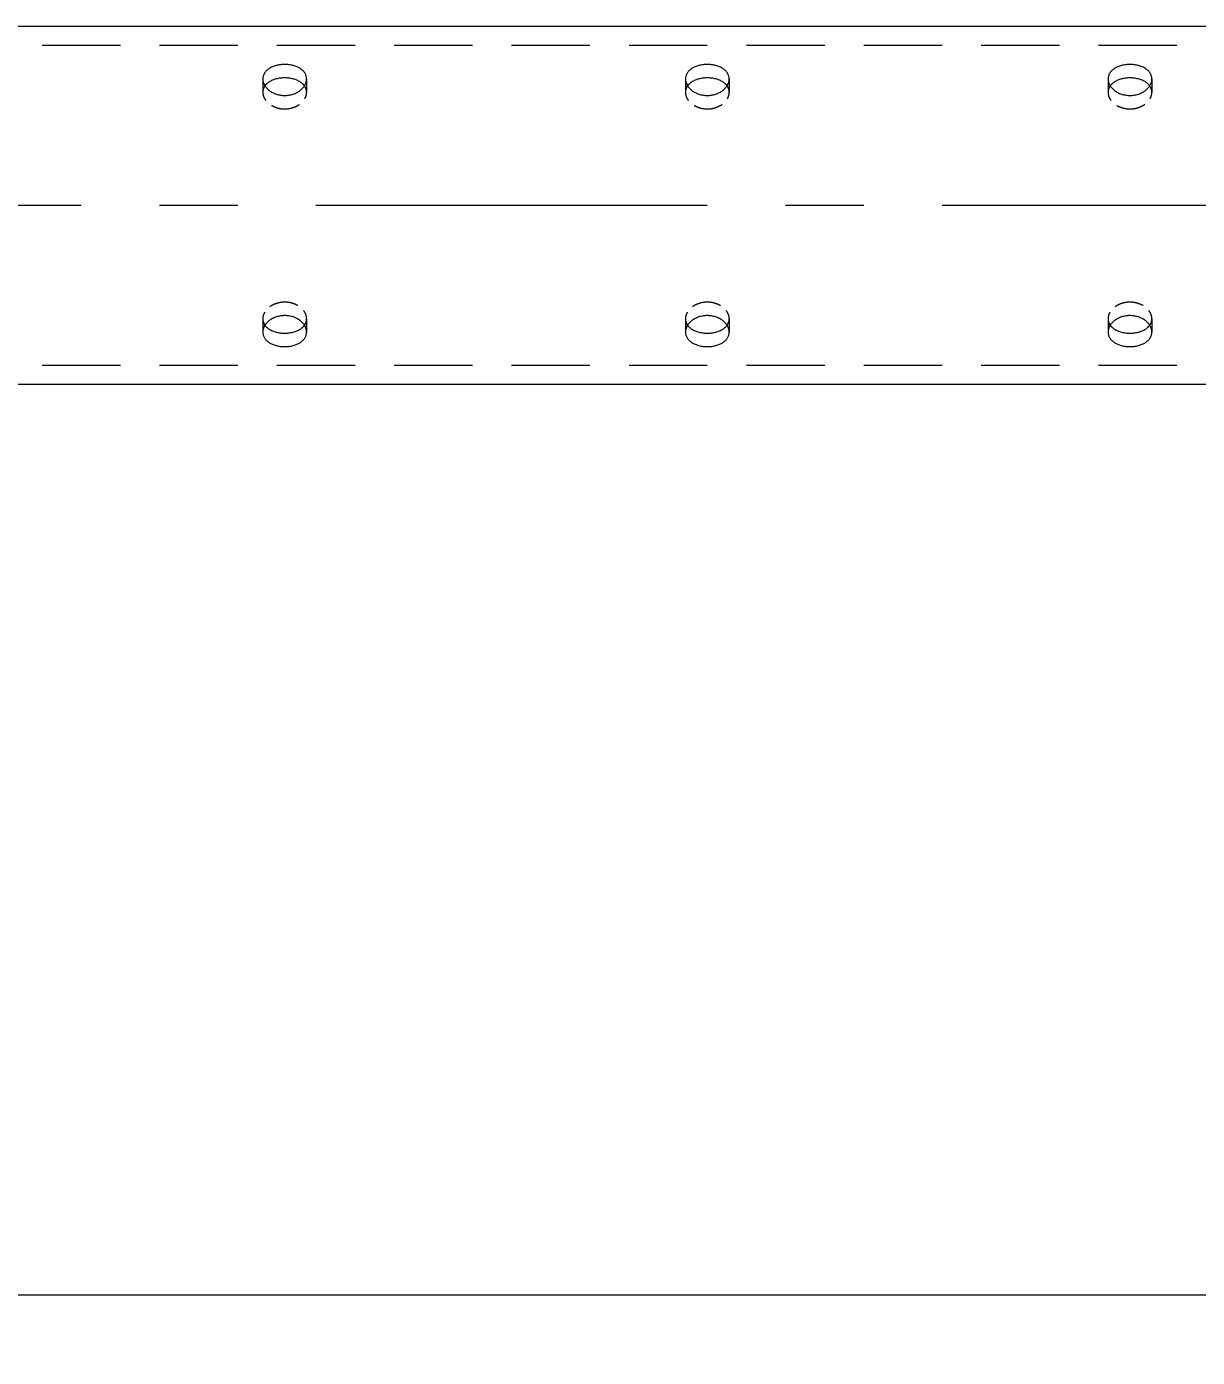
# Model space of a CAD drawing. Header units: millimetres. Extents: x -46397 to 283259, y -8690 to 23983.
# Drawn here: x 168090.4 to 168464.4, y -514.4 to -89.3 of the extents above; entities that cross this region are included whole.
import ezdxf

# ---------------------------------------------------------------- set-up
doc = ezdxf.new("R2010")
doc.units = ezdxf.units.MM
doc.linetypes.add('CENTER', pattern=[2, 1.25, -0.25, 0.25, -0.25])
doc.linetypes.add('HIDDENX2', pattern=[0.75, 0.5, -0.25])
doc.layers.get('Defpoints').update_dxf_attribs({"lineweight": 0})
doc.layers.add('DUONGTAM', color=1, linetype='CENTER', lineweight=0)
doc.layers.add('PHANTOM 2', color=8, linetype='Continuous', lineweight=0)
doc.layers.add('flashshoot', color=7, linetype='Continuous')
doc.styles.add('GHI CHÚ 1', font='isocp_IV25.ttf', dxfattribs={"width": 0.8})
doc.dimstyles.new('1-30SCALE', dxfattribs={"dimtxt": 75, "dimasz": 75, "dimexe": 37.5, "dimexo": 30, "dimgap": 30, "dimtad": 1, "dimtoh": 1, "dimdec": 0, "dimdsep": 46, "dimtxsty": 'GHI CHÚ 1', "dimcen": 0.09, "dimclrd": 256, "dimclre": 256, "dimclrt": 2, "dimadec": 0, "dimazin": 0, "dimtfac": 1, "dimtdec": 0, "dimtofl": 0, "dimtmove": 0, "dimatfit": 3, "dimfxl": 1, "dimlwd": 0, "dimlwe": 0, "dimarcsym": 0})

# ---------------------------------------------------------------- blocks, each defined once
blk = doc.blocks.new('A$C709efb1f')
at = {"color": 150, "linetype": 'Continuous', "lineweight": 0, "ltscale": 10}
for p, q in [((195.98, 1125), (195.98, -3000)), ((310.28, 1125), (310.28, -3000))]:
    blk.add_line(p, q, dxfattribs=at)
at = {"color": 1, "linetype": 'HIDDENX2', "lineweight": 0, "ltscale": 50}
for p, q in [((202, 1125), (202, -3000)), ((304.26, 1125), (304.26, -3000))]:
    blk.add_line(p, q, dxfattribs=at)
at = {"color": 1, "linetype": 'HIDDENX2', "lineweight": 0, "ltscale": 10}
for p, q in [((212.72, 667), (216.98, 667)), ((289.29, 667), (293.54, 667)), ((212.72, 653), (216.98, 653)), ((289.29, 653), (293.54, 653)), ((212.72, 532), (216.98, 532)), ((289.29, 532), (293.54, 532)), ((212.72, 518), (216.98, 518)), ((289.29, 518), (293.54, 518)), ((212.72, 397), (216.98, 397)), ((289.29, 397), (293.54, 397)), ((212.72, 383), (216.98, 383)), ((289.29, 383), (293.54, 383))]:
    blk.add_line(p, q, dxfattribs=at)
at = {"color": 150, "linetype": 'Continuous', "lineweight": 0, "ltscale": 10}
for points, knots in [([(217.97, 660), (217.97, 659.56), (217.94, 659.11), (217.8, 658.2), (217.69, 657.75), (217.41, 656.89), (217.24, 656.48), (216.84, 655.71), (216.61, 655.36), (216.13, 654.74), (215.87, 654.45), (215.29, 653.93), (214.98, 653.71), (214.34, 653.35), (214.01, 653.22), (213.36, 653.04), (213.03, 653), (212.41, 653), (212.09, 653.04), (211.47, 653.22), (211.16, 653.35), (210.58, 653.71), (210.3, 653.93), (209.8, 654.45), (209.57, 654.74), (209.17, 655.36), (208.99, 655.71), (208.66, 656.48), (208.52, 656.89), (208.3, 657.75), (208.21, 658.2), (208.1, 659.11), (208.07, 659.56), (208.07, 660.44), (208.1, 660.89), (208.21, 661.8), (208.3, 662.25), (208.52, 663.11), (208.66, 663.52), (208.99, 664.29), (209.17, 664.64), (209.57, 665.26), (209.8, 665.55), (210.3, 666.07), (210.58, 666.29), (211.16, 666.65), (211.47, 666.78), (212.09, 666.96), (212.41, 667), (213.03, 667), (213.36, 666.96), (214.01, 666.78), (214.34, 666.65), (214.98, 666.29), (215.29, 666.07), (215.87, 665.55), (216.13, 665.26), (216.61, 664.64), (216.84, 664.29), (217.24, 663.52), (217.41, 663.11), (217.69, 662.25), (217.8, 661.8), (217.94, 660.89), (217.97, 660.44), (217.97, 660)], [0, 0, 0, 0, 1.319832, 1.319832, 2.639664, 2.639664, 3.959497, 3.959497, 5.279329, 5.279329, 6.599151, 6.599151, 7.918973, 7.918973, 9.238795, 9.238795, 10.558617, 10.558617, 11.878439, 11.878439, 13.198261, 13.198261, 14.518084, 14.518084, 15.837906, 15.837906, 17.157738, 17.157738, 18.47757, 18.47757, 19.797402, 19.797402, 21.117235, 21.117235, 22.437067, 22.437067, 23.756899, 23.756899, 25.076731, 25.076731, 26.396564, 26.396564, 27.716386, 27.716386, 29.036208, 29.036208, 30.35603, 30.35603, 31.675852, 31.675852, 32.995674, 32.995674, 34.315496, 34.315496, 35.635318, 35.635318, 36.95514, 36.95514, 38.274973, 38.274973, 39.594805, 39.594805, 40.914637, 40.914637, 42.234469, 42.234469, 42.234469, 42.234469]), ([(214.91, 666.32), (214.7, 666.17), (214.5, 666), (214.07, 665.55), (213.84, 665.26), (213.45, 664.64), (213.26, 664.29), (212.94, 663.52), (212.81, 663.11), (212.58, 662.25), (212.5, 661.8), (212.39, 660.89), (212.37, 660.44), (212.37, 659.56), (212.39, 659.11), (212.5, 658.2), (212.58, 657.75), (212.81, 656.89), (212.94, 656.48), (213.26, 655.71), (213.45, 655.36), (213.84, 654.74), (214.07, 654.45), (214.5, 654), (214.7, 653.83), (214.91, 653.68)], [13.547032, 13.547032, 13.547032, 13.547032, 14.522015, 14.522015, 15.842193, 15.842193, 17.162386, 17.162386, 18.48258, 18.48258, 19.802773, 19.802773, 21.122966, 21.122966, 22.44316, 22.44316, 23.763353, 23.763353, 25.083546, 25.083546, 26.40374, 26.40374, 27.723917, 27.723917, 28.6989, 28.6989, 28.6989, 28.6989]), ([(288.29, 660), (288.29, 660.44), (288.32, 660.89), (288.46, 661.8), (288.57, 662.25), (288.85, 663.11), (289.03, 663.52), (289.43, 664.29), (289.65, 664.64), (290.13, 665.26), (290.4, 665.55), (290.97, 666.07), (291.28, 666.29), (291.92, 666.65), (292.25, 666.78), (292.91, 666.96), (293.23, 667), (293.85, 667), (294.17, 666.96), (294.8, 666.78), (295.1, 666.65), (295.68, 666.29), (295.96, 666.07), (296.46, 665.55), (296.69, 665.26), (297.09, 664.64), (297.28, 664.29), (297.6, 663.52), (297.74, 663.11), (297.97, 662.25), (298.05, 661.8), (298.16, 660.89), (298.19, 660.44), (298.19, 659.56), (298.16, 659.11), (298.05, 658.2), (297.97, 657.75), (297.74, 656.89), (297.6, 656.48), (297.28, 655.71), (297.09, 655.36), (296.69, 654.74), (296.46, 654.45), (295.96, 653.93), (295.68, 653.71), (295.1, 653.35), (294.8, 653.22), (294.17, 653.04), (293.85, 653), (293.23, 653), (292.91, 653.04), (292.25, 653.22), (291.92, 653.35), (291.28, 653.71), (290.97, 653.93), (290.4, 654.45), (290.13, 654.74), (289.65, 655.36), (289.43, 655.71), (289.03, 656.48), (288.85, 656.89), (288.57, 657.75), (288.46, 658.2), (288.32, 659.11), (288.29, 659.56), (288.29, 660)], [0, 0, 0, 0, 1.319832, 1.319832, 2.639664, 2.639664, 3.959497, 3.959497, 5.279329, 5.279329, 6.599151, 6.599151, 7.918973, 7.918973, 9.238795, 9.238795, 10.558617, 10.558617, 11.878439, 11.878439, 13.198261, 13.198261, 14.518084, 14.518084, 15.837906, 15.837906, 17.157738, 17.157738, 18.47757, 18.47757, 19.797402, 19.797402, 21.117235, 21.117235, 22.437067, 22.437067, 23.756899, 23.756899, 25.076731, 25.076731, 26.396564, 26.396564, 27.716386, 27.716386, 29.036208, 29.036208, 30.35603, 30.35603, 31.675852, 31.675852, 32.995674, 32.995674, 34.315496, 34.315496, 35.635318, 35.635318, 36.95514, 36.95514, 38.274973, 38.274973, 39.594805, 39.594805, 40.914637, 40.914637, 42.234469, 42.234469, 42.234469, 42.234469]), ([(291.35, 653.68), (291.56, 653.83), (291.76, 654), (292.19, 654.45), (292.42, 654.74), (292.81, 655.36), (293, 655.71), (293.32, 656.48), (293.46, 656.89), (293.68, 657.75), (293.76, 658.2), (293.87, 659.11), (293.9, 659.56), (293.9, 660.44), (293.87, 660.89), (293.76, 661.8), (293.68, 662.25), (293.46, 663.11), (293.32, 663.52), (293, 664.29), (292.81, 664.64), (292.42, 665.26), (292.19, 665.55), (291.76, 666), (291.56, 666.17), (291.35, 666.32)], [13.547032, 13.547032, 13.547032, 13.547032, 14.522015, 14.522015, 15.842193, 15.842193, 17.162386, 17.162386, 18.48258, 18.48258, 19.802773, 19.802773, 21.122966, 21.122966, 22.44316, 22.44316, 23.763353, 23.763353, 25.083546, 25.083546, 26.40374, 26.40374, 27.723917, 27.723917, 28.6989, 28.6989, 28.6989, 28.6989]), ([(217.97, 525), (217.97, 524.56), (217.94, 524.11), (217.8, 523.2), (217.69, 522.75), (217.41, 521.89), (217.24, 521.48), (216.84, 520.71), (216.61, 520.36), (216.13, 519.74), (215.87, 519.45), (215.29, 518.93), (214.98, 518.71), (214.34, 518.35), (214.01, 518.22), (213.36, 518.04), (213.03, 518), (212.41, 518), (212.09, 518.04), (211.47, 518.22), (211.16, 518.35), (210.58, 518.71), (210.3, 518.93), (209.8, 519.45), (209.57, 519.74), (209.17, 520.36), (208.99, 520.71), (208.66, 521.48), (208.52, 521.89), (208.3, 522.75), (208.21, 523.2), (208.1, 524.11), (208.07, 524.56), (208.07, 525.44), (208.1, 525.89), (208.21, 526.8), (208.3, 527.25), (208.52, 528.11), (208.66, 528.52), (208.99, 529.29), (209.17, 529.64), (209.57, 530.26), (209.8, 530.55), (210.3, 531.07), (210.58, 531.29), (211.16, 531.65), (211.47, 531.78), (212.09, 531.96), (212.41, 532), (213.03, 532), (213.36, 531.96), (214.01, 531.78), (214.34, 531.65), (214.98, 531.29), (215.29, 531.07), (215.87, 530.55), (216.13, 530.26), (216.61, 529.64), (216.84, 529.29), (217.24, 528.52), (217.41, 528.11), (217.69, 527.25), (217.8, 526.8), (217.94, 525.89), (217.97, 525.44), (217.97, 525)], [0, 0, 0, 0, 1.319832, 1.319832, 2.639664, 2.639664, 3.959497, 3.959497, 5.279329, 5.279329, 6.599151, 6.599151, 7.918973, 7.918973, 9.238795, 9.238795, 10.558617, 10.558617, 11.878439, 11.878439, 13.198261, 13.198261, 14.518084, 14.518084, 15.837906, 15.837906, 17.157738, 17.157738, 18.47757, 18.47757, 19.797402, 19.797402, 21.117235, 21.117235, 22.437067, 22.437067, 23.756899, 23.756899, 25.076731, 25.076731, 26.396564, 26.396564, 27.716386, 27.716386, 29.036208, 29.036208, 30.35603, 30.35603, 31.675852, 31.675852, 32.995674, 32.995674, 34.315496, 34.315496, 35.635318, 35.635318, 36.95514, 36.95514, 38.274973, 38.274973, 39.594805, 39.594805, 40.914637, 40.914637, 42.234469, 42.234469, 42.234469, 42.234469]), ([(288.29, 525), (288.29, 525.44), (288.32, 525.89), (288.46, 526.8), (288.57, 527.25), (288.85, 528.11), (289.03, 528.52), (289.43, 529.29), (289.65, 529.64), (290.13, 530.26), (290.4, 530.55), (290.97, 531.07), (291.28, 531.29), (291.92, 531.65), (292.25, 531.78), (292.91, 531.96), (293.23, 532), (293.85, 532), (294.17, 531.96), (294.8, 531.78), (295.1, 531.65), (295.68, 531.29), (295.96, 531.07), (296.46, 530.55), (296.69, 530.26), (297.09, 529.64), (297.28, 529.29), (297.6, 528.52), (297.74, 528.11), (297.97, 527.25), (298.05, 526.8), (298.16, 525.89), (298.19, 525.44), (298.19, 524.56), (298.16, 524.11), (298.05, 523.2), (297.97, 522.75), (297.74, 521.89), (297.6, 521.48), (297.28, 520.71), (297.09, 520.36), (296.69, 519.74), (296.46, 519.45), (295.96, 518.93), (295.68, 518.71), (295.1, 518.35), (294.8, 518.22), (294.17, 518.04), (293.85, 518), (293.23, 518), (292.91, 518.04), (292.25, 518.22), (291.92, 518.35), (291.28, 518.71), (290.97, 518.93), (290.4, 519.45), (290.13, 519.74), (289.65, 520.36), (289.43, 520.71), (289.03, 521.48), (288.85, 521.89), (288.57, 522.75), (288.46, 523.2), (288.32, 524.11), (288.29, 524.56), (288.29, 525)], [0, 0, 0, 0, 1.319832, 1.319832, 2.639664, 2.639664, 3.959497, 3.959497, 5.279329, 5.279329, 6.599151, 6.599151, 7.918973, 7.918973, 9.238795, 9.238795, 10.558617, 10.558617, 11.878439, 11.878439, 13.198261, 13.198261, 14.518084, 14.518084, 15.837906, 15.837906, 17.157738, 17.157738, 18.47757, 18.47757, 19.797402, 19.797402, 21.117235, 21.117235, 22.437067, 22.437067, 23.756899, 23.756899, 25.076731, 25.076731, 26.396564, 26.396564, 27.716386, 27.716386, 29.036208, 29.036208, 30.35603, 30.35603, 31.675852, 31.675852, 32.995674, 32.995674, 34.315496, 34.315496, 35.635318, 35.635318, 36.95514, 36.95514, 38.274973, 38.274973, 39.594805, 39.594805, 40.914637, 40.914637, 42.234469, 42.234469, 42.234469, 42.234469]), ([(214.91, 531.32), (214.7, 531.17), (214.5, 531), (214.07, 530.55), (213.84, 530.26), (213.45, 529.64), (213.26, 529.29), (212.94, 528.52), (212.81, 528.11), (212.58, 527.25), (212.5, 526.8), (212.39, 525.89), (212.37, 525.44), (212.37, 524.56), (212.39, 524.11), (212.5, 523.2), (212.58, 522.75), (212.81, 521.89), (212.94, 521.48), (213.26, 520.71), (213.45, 520.36), (213.84, 519.74), (214.07, 519.45), (214.5, 519), (214.7, 518.83), (214.91, 518.68)], [13.547032, 13.547032, 13.547032, 13.547032, 14.522015, 14.522015, 15.842193, 15.842193, 17.162386, 17.162386, 18.48258, 18.48258, 19.802773, 19.802773, 21.122966, 21.122966, 22.44316, 22.44316, 23.763353, 23.763353, 25.083546, 25.083546, 26.40374, 26.40374, 27.723917, 27.723917, 28.6989, 28.6989, 28.6989, 28.6989]), ([(291.35, 518.68), (291.56, 518.83), (291.76, 519), (292.19, 519.45), (292.42, 519.74), (292.81, 520.36), (293, 520.71), (293.32, 521.48), (293.46, 521.89), (293.68, 522.75), (293.76, 523.2), (293.87, 524.11), (293.9, 524.56), (293.9, 525.44), (293.87, 525.89), (293.76, 526.8), (293.68, 527.25), (293.46, 528.11), (293.32, 528.52), (293, 529.29), (292.81, 529.64), (292.42, 530.26), (292.19, 530.55), (291.76, 531), (291.56, 531.17), (291.35, 531.32)], [13.547032, 13.547032, 13.547032, 13.547032, 14.522015, 14.522015, 15.842193, 15.842193, 17.162386, 17.162386, 18.48258, 18.48258, 19.802773, 19.802773, 21.122966, 21.122966, 22.44316, 22.44316, 23.763353, 23.763353, 25.083546, 25.083546, 26.40374, 26.40374, 27.723917, 27.723917, 28.6989, 28.6989, 28.6989, 28.6989]), ([(217.97, 390), (217.97, 389.56), (217.94, 389.11), (217.8, 388.2), (217.69, 387.75), (217.41, 386.89), (217.24, 386.48), (216.84, 385.71), (216.61, 385.36), (216.13, 384.74), (215.87, 384.45), (215.29, 383.93), (214.98, 383.71), (214.34, 383.35), (214.01, 383.22), (213.36, 383.04), (213.03, 383), (212.41, 383), (212.09, 383.04), (211.47, 383.22), (211.16, 383.35), (210.58, 383.71), (210.3, 383.93), (209.8, 384.45), (209.57, 384.74), (209.17, 385.36), (208.99, 385.71), (208.66, 386.48), (208.52, 386.89), (208.3, 387.75), (208.21, 388.2), (208.1, 389.11), (208.07, 389.56), (208.07, 390.44), (208.1, 390.89), (208.21, 391.8), (208.3, 392.25), (208.52, 393.11), (208.66, 393.52), (208.99, 394.29), (209.17, 394.64), (209.57, 395.26), (209.8, 395.55), (210.3, 396.07), (210.58, 396.29), (211.16, 396.65), (211.47, 396.78), (212.09, 396.96), (212.41, 397), (213.03, 397), (213.36, 396.96), (214.01, 396.78), (214.34, 396.65), (214.98, 396.29), (215.29, 396.07), (215.87, 395.55), (216.13, 395.26), (216.61, 394.64), (216.84, 394.29), (217.24, 393.52), (217.41, 393.11), (217.69, 392.25), (217.8, 391.8), (217.94, 390.89), (217.97, 390.44), (217.97, 390)], [0, 0, 0, 0, 1.319832, 1.319832, 2.639664, 2.639664, 3.959497, 3.959497, 5.279329, 5.279329, 6.599151, 6.599151, 7.918973, 7.918973, 9.238795, 9.238795, 10.558617, 10.558617, 11.878439, 11.878439, 13.198261, 13.198261, 14.518084, 14.518084, 15.837906, 15.837906, 17.157738, 17.157738, 18.47757, 18.47757, 19.797402, 19.797402, 21.117235, 21.117235, 22.437067, 22.437067, 23.756899, 23.756899, 25.076731, 25.076731, 26.396564, 26.396564, 27.716386, 27.716386, 29.036208, 29.036208, 30.35603, 30.35603, 31.675852, 31.675852, 32.995674, 32.995674, 34.315496, 34.315496, 35.635318, 35.635318, 36.95514, 36.95514, 38.274973, 38.274973, 39.594805, 39.594805, 40.914637, 40.914637, 42.234469, 42.234469, 42.234469, 42.234469]), ([(214.91, 396.32), (214.7, 396.17), (214.5, 396), (214.07, 395.55), (213.84, 395.26), (213.45, 394.64), (213.26, 394.29), (212.94, 393.52), (212.81, 393.11), (212.58, 392.25), (212.5, 391.8), (212.39, 390.89), (212.37, 390.44), (212.37, 389.56), (212.39, 389.11), (212.5, 388.2), (212.58, 387.75), (212.81, 386.89), (212.94, 386.48), (213.26, 385.71), (213.45, 385.36), (213.84, 384.74), (214.07, 384.45), (214.5, 384), (214.7, 383.83), (214.91, 383.68)], [13.547032, 13.547032, 13.547032, 13.547032, 14.522015, 14.522015, 15.842193, 15.842193, 17.162386, 17.162386, 18.48258, 18.48258, 19.802773, 19.802773, 21.122966, 21.122966, 22.44316, 22.44316, 23.763353, 23.763353, 25.083546, 25.083546, 26.40374, 26.40374, 27.723917, 27.723917, 28.6989, 28.6989, 28.6989, 28.6989]), ([(288.29, 390), (288.29, 390.44), (288.32, 390.89), (288.46, 391.8), (288.57, 392.25), (288.85, 393.11), (289.03, 393.52), (289.43, 394.29), (289.65, 394.64), (290.13, 395.26), (290.4, 395.55), (290.97, 396.07), (291.28, 396.29), (291.92, 396.65), (292.25, 396.78), (292.91, 396.96), (293.23, 397), (293.85, 397), (294.17, 396.96), (294.8, 396.78), (295.1, 396.65), (295.68, 396.29), (295.96, 396.07), (296.46, 395.55), (296.69, 395.26), (297.09, 394.64), (297.28, 394.29), (297.6, 393.52), (297.74, 393.11), (297.97, 392.25), (298.05, 391.8), (298.16, 390.89), (298.19, 390.44), (298.19, 389.56), (298.16, 389.11), (298.05, 388.2), (297.97, 387.75), (297.74, 386.89), (297.6, 386.48), (297.28, 385.71), (297.09, 385.36), (296.69, 384.74), (296.46, 384.45), (295.96, 383.93), (295.68, 383.71), (295.1, 383.35), (294.8, 383.22), (294.17, 383.04), (293.85, 383), (293.23, 383), (292.91, 383.04), (292.25, 383.22), (291.92, 383.35), (291.28, 383.71), (290.97, 383.93), (290.4, 384.45), (290.13, 384.74), (289.65, 385.36), (289.43, 385.71), (289.03, 386.48), (288.85, 386.89), (288.57, 387.75), (288.46, 388.2), (288.32, 389.11), (288.29, 389.56), (288.29, 390)], [0, 0, 0, 0, 1.319832, 1.319832, 2.639664, 2.639664, 3.959497, 3.959497, 5.279329, 5.279329, 6.599151, 6.599151, 7.918973, 7.918973, 9.238795, 9.238795, 10.558617, 10.558617, 11.878439, 11.878439, 13.198261, 13.198261, 14.518084, 14.518084, 15.837906, 15.837906, 17.157738, 17.157738, 18.47757, 18.47757, 19.797402, 19.797402, 21.117235, 21.117235, 22.437067, 22.437067, 23.756899, 23.756899, 25.076731, 25.076731, 26.396564, 26.396564, 27.716386, 27.716386, 29.036208, 29.036208, 30.35603, 30.35603, 31.675852, 31.675852, 32.995674, 32.995674, 34.315496, 34.315496, 35.635318, 35.635318, 36.95514, 36.95514, 38.274973, 38.274973, 39.594805, 39.594805, 40.914637, 40.914637, 42.234469, 42.234469, 42.234469, 42.234469]), ([(291.35, 383.68), (291.56, 383.83), (291.76, 384), (292.19, 384.45), (292.42, 384.74), (292.81, 385.36), (293, 385.71), (293.32, 386.48), (293.46, 386.89), (293.68, 387.75), (293.76, 388.2), (293.87, 389.11), (293.9, 389.56), (293.9, 390.44), (293.87, 390.89), (293.76, 391.8), (293.68, 392.25), (293.46, 393.11), (293.32, 393.52), (293, 394.29), (292.81, 394.64), (292.42, 395.26), (292.19, 395.55), (291.76, 396), (291.56, 396.17), (291.35, 396.32)], [13.547032, 13.547032, 13.547032, 13.547032, 14.522015, 14.522015, 15.842193, 15.842193, 17.162386, 17.162386, 18.48258, 18.48258, 19.802773, 19.802773, 21.122966, 21.122966, 22.44316, 22.44316, 23.763353, 23.763353, 25.083546, 25.083546, 26.40374, 26.40374, 27.723917, 27.723917, 28.6989, 28.6989, 28.6989, 28.6989])]:
    blk.add_open_spline(points, degree=3, knots=knots, dxfattribs=at)
at = {"color": 1, "linetype": 'HIDDENX2', "lineweight": 0, "ltscale": 10}
for points, knots in [([(222.27, 660), (222.27, 660.44), (222.23, 660.89), (222.09, 661.8), (221.98, 662.25), (221.7, 663.11), (221.52, 663.52), (221.12, 664.29), (220.89, 664.64), (220.41, 665.26), (220.14, 665.55), (219.55, 666.07), (219.24, 666.29), (218.6, 666.65), (218.27, 666.78), (217.61, 666.96), (217.29, 667), (216.67, 667), (216.35, 666.96), (215.73, 666.78), (215.42, 666.65), (215.06, 666.42), (214.98, 666.37), (214.91, 666.32)], [0, 0, 0, 0, 1.320193, 1.320193, 2.640387, 2.640387, 3.96058, 3.96058, 5.280773, 5.280773, 6.600951, 6.600951, 7.921128, 7.921128, 9.241306, 9.241306, 10.561483, 10.561483, 11.881661, 11.881661, 13.201838, 13.201838, 13.547032, 13.547032, 13.547032, 13.547032]), ([(291.35, 666.32), (291.28, 666.37), (291.21, 666.42), (290.84, 666.65), (290.54, 666.78), (289.91, 666.96), (289.6, 667), (288.97, 667), (288.65, 666.96), (287.99, 666.78), (287.66, 666.65), (287.02, 666.29), (286.71, 666.07), (286.13, 665.55), (285.86, 665.26), (285.38, 664.64), (285.15, 664.29), (284.74, 663.52), (284.57, 663.11), (284.28, 662.25), (284.17, 661.8), (284.03, 660.89), (284, 660.44), (284, 660)], [28.6989, 28.6989, 28.6989, 28.6989, 29.044094, 29.044094, 30.364272, 30.364272, 31.684449, 31.684449, 33.004627, 33.004627, 34.324804, 34.324804, 35.644982, 35.644982, 36.965159, 36.965159, 38.285352, 38.285352, 39.605546, 39.605546, 40.925739, 40.925739, 42.245932, 42.245932, 42.245932, 42.245932]), ([(214.91, 653.68), (214.98, 653.63), (215.06, 653.58), (215.42, 653.35), (215.73, 653.22), (216.35, 653.04), (216.67, 653), (217.29, 653), (217.61, 653.04), (218.27, 653.22), (218.6, 653.35), (219.24, 653.71), (219.55, 653.93), (220.14, 654.45), (220.41, 654.74), (220.89, 655.36), (221.12, 655.71), (221.52, 656.48), (221.7, 656.89), (221.98, 657.75), (222.09, 658.2), (222.23, 659.11), (222.27, 659.56), (222.27, 660)], [28.6989, 28.6989, 28.6989, 28.6989, 29.044094, 29.044094, 30.364272, 30.364272, 31.684449, 31.684449, 33.004627, 33.004627, 34.324804, 34.324804, 35.644982, 35.644982, 36.965159, 36.965159, 38.285352, 38.285352, 39.605546, 39.605546, 40.925739, 40.925739, 42.245932, 42.245932, 42.245932, 42.245932]), ([(284, 660), (284, 659.56), (284.03, 659.11), (284.17, 658.2), (284.28, 657.75), (284.57, 656.89), (284.74, 656.48), (285.15, 655.71), (285.38, 655.36), (285.86, 654.74), (286.13, 654.45), (286.71, 653.93), (287.02, 653.71), (287.66, 653.35), (287.99, 653.22), (288.65, 653.04), (288.97, 653), (289.6, 653), (289.91, 653.04), (290.54, 653.22), (290.84, 653.35), (291.21, 653.58), (291.28, 653.63), (291.35, 653.68)], [0, 0, 0, 0, 1.320193, 1.320193, 2.640387, 2.640387, 3.96058, 3.96058, 5.280773, 5.280773, 6.600951, 6.600951, 7.921128, 7.921128, 9.241306, 9.241306, 10.561483, 10.561483, 11.881661, 11.881661, 13.201838, 13.201838, 13.547032, 13.547032, 13.547032, 13.547032]), ([(222.27, 525), (222.27, 525.44), (222.23, 525.89), (222.09, 526.8), (221.98, 527.25), (221.7, 528.11), (221.52, 528.52), (221.12, 529.29), (220.89, 529.64), (220.41, 530.26), (220.14, 530.55), (219.55, 531.07), (219.24, 531.29), (218.6, 531.65), (218.27, 531.78), (217.61, 531.96), (217.29, 532), (216.67, 532), (216.35, 531.96), (215.73, 531.78), (215.42, 531.65), (215.06, 531.42), (214.98, 531.37), (214.91, 531.32)], [0, 0, 0, 0, 1.320193, 1.320193, 2.640387, 2.640387, 3.96058, 3.96058, 5.280773, 5.280773, 6.600951, 6.600951, 7.921128, 7.921128, 9.241306, 9.241306, 10.561483, 10.561483, 11.881661, 11.881661, 13.201838, 13.201838, 13.547032, 13.547032, 13.547032, 13.547032]), ([(291.35, 531.32), (291.28, 531.37), (291.21, 531.42), (290.84, 531.65), (290.54, 531.78), (289.91, 531.96), (289.6, 532), (288.97, 532), (288.65, 531.96), (287.99, 531.78), (287.66, 531.65), (287.02, 531.29), (286.71, 531.07), (286.13, 530.55), (285.86, 530.26), (285.38, 529.64), (285.15, 529.29), (284.74, 528.52), (284.57, 528.11), (284.28, 527.25), (284.17, 526.8), (284.03, 525.89), (284, 525.44), (284, 525)], [28.6989, 28.6989, 28.6989, 28.6989, 29.044094, 29.044094, 30.364272, 30.364272, 31.684449, 31.684449, 33.004627, 33.004627, 34.324804, 34.324804, 35.644982, 35.644982, 36.965159, 36.965159, 38.285352, 38.285352, 39.605546, 39.605546, 40.925739, 40.925739, 42.245932, 42.245932, 42.245932, 42.245932]), ([(214.91, 518.68), (214.98, 518.63), (215.06, 518.58), (215.42, 518.35), (215.73, 518.22), (216.35, 518.04), (216.67, 518), (217.29, 518), (217.61, 518.04), (218.27, 518.22), (218.6, 518.35), (219.24, 518.71), (219.55, 518.93), (220.14, 519.45), (220.41, 519.74), (220.89, 520.36), (221.12, 520.71), (221.52, 521.48), (221.7, 521.89), (221.98, 522.75), (222.09, 523.2), (222.23, 524.11), (222.27, 524.56), (222.27, 525)], [28.6989, 28.6989, 28.6989, 28.6989, 29.044094, 29.044094, 30.364272, 30.364272, 31.684449, 31.684449, 33.004627, 33.004627, 34.324804, 34.324804, 35.644982, 35.644982, 36.965159, 36.965159, 38.285352, 38.285352, 39.605546, 39.605546, 40.925739, 40.925739, 42.245932, 42.245932, 42.245932, 42.245932]), ([(284, 525), (284, 524.56), (284.03, 524.11), (284.17, 523.2), (284.28, 522.75), (284.57, 521.89), (284.74, 521.48), (285.15, 520.71), (285.38, 520.36), (285.86, 519.74), (286.13, 519.45), (286.71, 518.93), (287.02, 518.71), (287.66, 518.35), (287.99, 518.22), (288.65, 518.04), (288.97, 518), (289.6, 518), (289.91, 518.04), (290.54, 518.22), (290.84, 518.35), (291.21, 518.58), (291.28, 518.63), (291.35, 518.68)], [0, 0, 0, 0, 1.320193, 1.320193, 2.640387, 2.640387, 3.96058, 3.96058, 5.280773, 5.280773, 6.600951, 6.600951, 7.921128, 7.921128, 9.241306, 9.241306, 10.561483, 10.561483, 11.881661, 11.881661, 13.201838, 13.201838, 13.547032, 13.547032, 13.547032, 13.547032]), ([(222.27, 390), (222.27, 390.44), (222.23, 390.89), (222.09, 391.8), (221.98, 392.25), (221.7, 393.11), (221.52, 393.52), (221.12, 394.29), (220.89, 394.64), (220.41, 395.26), (220.14, 395.55), (219.55, 396.07), (219.24, 396.29), (218.6, 396.65), (218.27, 396.78), (217.61, 396.96), (217.29, 397), (216.67, 397), (216.35, 396.96), (215.73, 396.78), (215.42, 396.65), (215.06, 396.42), (214.98, 396.37), (214.91, 396.32)], [0, 0, 0, 0, 1.320193, 1.320193, 2.640387, 2.640387, 3.96058, 3.96058, 5.280773, 5.280773, 6.600951, 6.600951, 7.921128, 7.921128, 9.241306, 9.241306, 10.561483, 10.561483, 11.881661, 11.881661, 13.201838, 13.201838, 13.547032, 13.547032, 13.547032, 13.547032]), ([(291.35, 396.32), (291.28, 396.37), (291.21, 396.42), (290.84, 396.65), (290.54, 396.78), (289.91, 396.96), (289.6, 397), (288.97, 397), (288.65, 396.96), (287.99, 396.78), (287.66, 396.65), (287.02, 396.29), (286.71, 396.07), (286.13, 395.55), (285.86, 395.26), (285.38, 394.64), (285.15, 394.29), (284.74, 393.52), (284.57, 393.11), (284.28, 392.25), (284.17, 391.8), (284.03, 390.89), (284, 390.44), (284, 390)], [28.6989, 28.6989, 28.6989, 28.6989, 29.044094, 29.044094, 30.364272, 30.364272, 31.684449, 31.684449, 33.004627, 33.004627, 34.324804, 34.324804, 35.644982, 35.644982, 36.965159, 36.965159, 38.285352, 38.285352, 39.605546, 39.605546, 40.925739, 40.925739, 42.245932, 42.245932, 42.245932, 42.245932]), ([(214.91, 383.68), (214.98, 383.63), (215.06, 383.58), (215.42, 383.35), (215.73, 383.22), (216.35, 383.04), (216.67, 383), (217.29, 383), (217.61, 383.04), (218.27, 383.22), (218.6, 383.35), (219.24, 383.71), (219.55, 383.93), (220.14, 384.45), (220.41, 384.74), (220.89, 385.36), (221.12, 385.71), (221.52, 386.48), (221.7, 386.89), (221.98, 387.75), (222.09, 388.2), (222.23, 389.11), (222.27, 389.56), (222.27, 390)], [28.6989, 28.6989, 28.6989, 28.6989, 29.044094, 29.044094, 30.364272, 30.364272, 31.684449, 31.684449, 33.004627, 33.004627, 34.324804, 34.324804, 35.644982, 35.644982, 36.965159, 36.965159, 38.285352, 38.285352, 39.605546, 39.605546, 40.925739, 40.925739, 42.245932, 42.245932, 42.245932, 42.245932]), ([(284, 390), (284, 389.56), (284.03, 389.11), (284.17, 388.2), (284.28, 387.75), (284.57, 386.89), (284.74, 386.48), (285.15, 385.71), (285.38, 385.36), (285.86, 384.74), (286.13, 384.45), (286.71, 383.93), (287.02, 383.71), (287.66, 383.35), (287.99, 383.22), (288.65, 383.04), (288.97, 383), (289.6, 383), (289.91, 383.04), (290.54, 383.22), (290.84, 383.35), (291.21, 383.58), (291.28, 383.63), (291.35, 383.68)], [0, 0, 0, 0, 1.320193, 1.320193, 2.640387, 2.640387, 3.96058, 3.96058, 5.280773, 5.280773, 6.600951, 6.600951, 7.921128, 7.921128, 9.241306, 9.241306, 10.561483, 10.561483, 11.881661, 11.881661, 13.201838, 13.201838, 13.547032, 13.547032, 13.547032, 13.547032])]:
    blk.add_open_spline(points, degree=3, knots=knots, dxfattribs=at)
at = {"layer": 'DUONGTAM', "ltscale": 100}
blk.add_line((253.13, 1125), (253.13, -3000), dxfattribs=at)
blk = doc.blocks.new('*D662')
at = {"layer": 'Defpoints', "color": 0, "transparency": 16777216}
for p in [(164932.85, -186.64, -1.5), (168847.85, -186.64, -1.5), (168847.85, -494.37)]:
    blk.add_point(p, dxfattribs=at)
at = {"layer": 'PHANTOM 2', "linetype": 'Continuous', "lineweight": 0, "transparency": 16777216}
for p, q in [((164932.85, -206.64), (164932.85, -514.37)), ((168847.85, -206.64), (168847.85, -514.37)), ((164977.85, -494.37), (168802.85, -494.37))]:
    blk.add_line(p, q, dxfattribs=at)
at = {"layer": 'PHANTOM 2', "transparency": 16777216}
for points in [[(164977.85, -486.87), (164977.85, -501.87), (164932.85, -494.37)], [(168802.85, -486.87), (168802.85, -501.87), (168847.85, -494.37)]]:
    blk.add_solid(points, dxfattribs=at)
at = {"layer": 'PHANTOM 2', "color": 2, "transparency": 16777216, "insert": (166890.35, -449.36), "char_height": 50, "attachment_point": 5, "style": 'GHI CHÚ 1'}
blk.add_mtext('P135x29=3915', dxfattribs=at)

msp = doc.modelspace()

# ---------------------------------------------------------------- block references
at = {"layer": 'flashshoot', "rotation": 270}
msp.add_blockref('A$C709efb1f', (167782.85, 106.67, -1.5), dxfattribs=at)

# ---------------------------------------------------------------- dimensions: what is measured, and where the dimension line sits
at = {"layer": 'PHANTOM 2'}
dim = msp.add_linear_dim(base=(168847.85, -494.37), p1=(164932.85, -186.64, -1.5), p2=(168847.85, -186.64, -1.5), text='P135x29=<>', dimstyle='1-30SCALE', override={"dimtxt": 50, "dimasz": 45, "dimexe": 20, "dimexo": 20, "dimgap": 20, "dimpost": '', "dimtmove": 1}, dxfattribs=at)
dim.commit()
dim.dimension.update_dxf_attribs({"geometry": '*D662', "text_midpoint": (166890.35, -449.36)})

doc.saveas('drawing.dxf')
